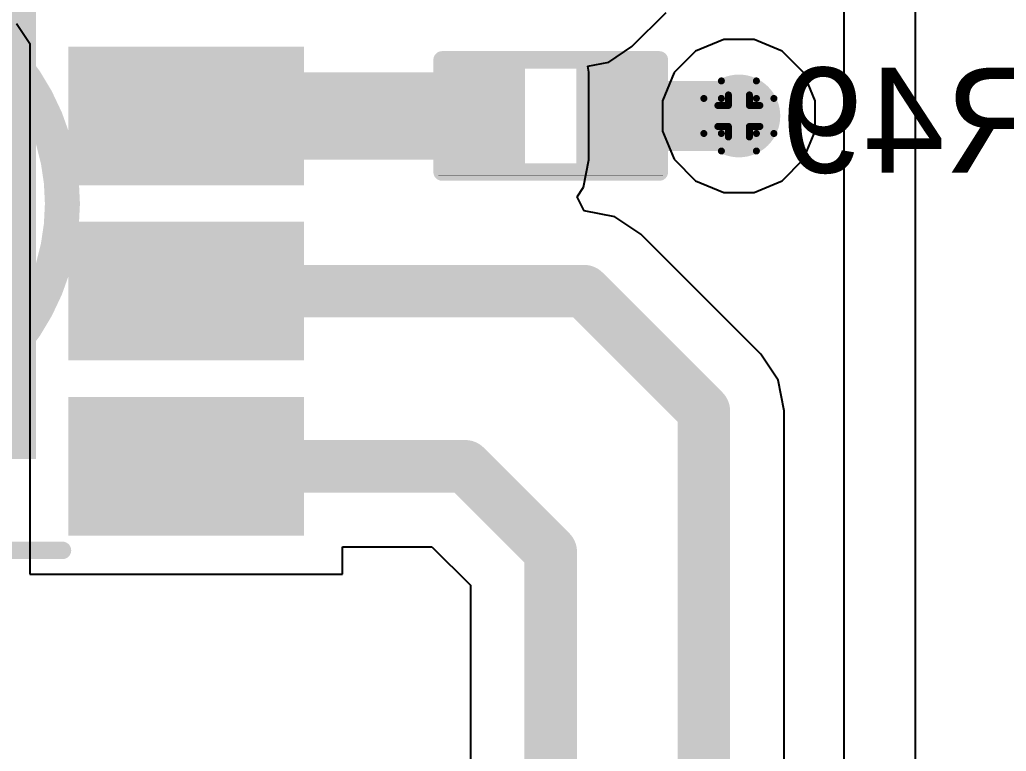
# Model space of a CAD drawing. Header units: inches. Extents: x 0 to 198, y 0 to 199.
# Drawn here: x 0.9147 to 1.1963, y 3.3031 to 3.5119 of the extents above; entities that cross this region are included whole.
import ezdxf

# ---------------------------------------------------------------- set-up
doc = ezdxf.new("R2010")
doc.units = ezdxf.units.IN
doc.header["$MEASUREMENT"] = 0
for name, color, linetype in [('Bottom Layer', 5, 'Continuous'), ('Bottom Overlay', 54, 'Continuous'), ('Bottom Paste', 16, 'Continuous'), ('Bottom Solder', 6, 'Continuous'), ('Drill Drawing', 1, 'Continuous'), ('Layer 1', 16, 'Continuous'), ('Layer 2', 76, 'Continuous'), ('Top Layer', 1, 'Continuous'), ('Top Overlay', 2, 'Continuous'), ('Via Holes', 16, 'Continuous')]:
    doc.layers.add(name, color=color, linetype=linetype)
doc.styles.add('Arial', font='', dxfattribs={"height": 0.2})
doc.styles.get('Arial').set_extended_font_data('Arial')

# ---------------------------------------------------------------- blocks, each defined once
blk = doc.blocks.new('BH_18650_B1BA002_19')
at = {"layer": 'Top Overlay'}
for points in [[(-0.09448, 1.095, 0.01, 0.01, 1), (-0.22048, 1.095, 0.01, 0.01, 1)], [(-0.09698, 1.095, 0.005, 0.005, 1), (-0.09198, 1.095, 0.005, 0.005, 1)]]:
    blk.add_lwpolyline(points, format="xyseb", close=True, dxfattribs=at)
blk = doc.blocks.new('8_SO_EP__B_44')
at = {"layer": 'Bottom Layer'}
for points in [[(-0.12795, 0.05921), (-0.12795, 0.09079), (-0.0687, 0.09079), (-0.0687, 0.05921)], [(0.0687, 0.05921), (0.0687, 0.09079), (0.12795, 0.09079), (0.12795, 0.05921)], [(-0.05144, -0.06894), (-0.05144, 0.06894), (0.05144, 0.06894), (0.05144, -0.06894)], [(-0.12795, 0.00921), (-0.12795, 0.04079), (-0.0687, 0.04079), (-0.0687, 0.00921)], [(0.0687, 0.00921), (0.0687, 0.04079), (0.12795, 0.04079), (0.12795, 0.00921)], [(-0.12795, -0.04079), (-0.12795, -0.00921), (-0.0687, -0.00921), (-0.0687, -0.04079)], [(0.0687, -0.04079), (0.0687, -0.00921), (0.12795, -0.00921), (0.12795, -0.04079)], [(-0.12795, -0.09079), (-0.12795, -0.05921), (-0.0687, -0.05921), (-0.0687, -0.09079)], [(0.0687, -0.09079), (0.0687, -0.05921), (0.12795, -0.05921), (0.12795, -0.09079)]]:
    blk.add_hatch(color=5, dxfattribs=at).paths.add_polyline_path(points)
at = {"layer": 'Bottom Paste'}
for points in [[(-0.12795, 0.05921), (-0.12795, 0.09079), (-0.0687, 0.09079), (-0.0687, 0.05921)], [(0.0687, 0.05921), (0.0687, 0.09079), (0.12795, 0.09079), (0.12795, 0.05921)], [(-0.05144, -0.06894), (-0.05144, 0.06894), (0.05144, 0.06894), (0.05144, -0.06894)], [(-0.12795, 0.00921), (-0.12795, 0.04079), (-0.0687, 0.04079), (-0.0687, 0.00921)], [(0.0687, 0.00921), (0.0687, 0.04079), (0.12795, 0.04079), (0.12795, 0.00921)], [(-0.12795, -0.04079), (-0.12795, -0.00921), (-0.0687, -0.00921), (-0.0687, -0.04079)], [(0.0687, -0.04079), (0.0687, -0.00921), (0.12795, -0.00921), (0.12795, -0.04079)], [(-0.12795, -0.09079), (-0.12795, -0.05921), (-0.0687, -0.05921), (-0.0687, -0.09079)], [(0.0687, -0.09079), (0.0687, -0.05921), (0.12795, -0.05921), (0.12795, -0.09079)]]:
    blk.add_hatch(color=16, dxfattribs=at).paths.add_polyline_path(points)
at = {"layer": 'Bottom Solder'}
for points in [[(-0.13195, 0.05521), (-0.13195, 0.09479), (-0.0647, 0.09479), (-0.0647, 0.05521)], [(0.0647, 0.05521), (0.0647, 0.09479), (0.13195, 0.09479), (0.13195, 0.05521)], [(-0.05544, -0.07294), (-0.05544, 0.07294), (0.05544, 0.07294), (0.05544, -0.07294)], [(-0.13195, 0.00521), (-0.13195, 0.04479), (-0.0647, 0.04479), (-0.0647, 0.00521)], [(0.0647, 0.00521), (0.0647, 0.04479), (0.13195, 0.04479), (0.13195, 0.00521)], [(-0.13195, -0.04479), (-0.13195, -0.00521), (-0.0647, -0.00521), (-0.0647, -0.04479)], [(0.0647, -0.04479), (0.0647, -0.00521), (0.13195, -0.00521), (0.13195, -0.04479)], [(-0.13195, -0.09479), (-0.13195, -0.05521), (-0.0647, -0.05521), (-0.0647, -0.09479)], [(0.0647, -0.09479), (0.0647, -0.05521), (0.13195, -0.05521), (0.13195, -0.09479)]]:
    blk.add_hatch(color=6, dxfattribs=at).paths.add_polyline_path(points)
at = {"layer": 'Bottom Overlay'}
for points in [[(0.062, 0.099, 0.005, 0.005, 0), (-0.063, 0.099, 0.005, 0.005, 0)], [(-0.134, -0.076, 0.005, 0.005, 0), (-0.139, -0.071, 0.005, 0.005, 0)], [(-0.139, -0.071, 0.005, 0.005, 0), (-0.139, -0.081, 0.005, 0.005, 0)], [(-0.134, -0.076, 0.005, 0.005, 0), (-0.139, -0.081, 0.005, 0.005, 0)], [(-0.075, -0.095, 0.005, 0.005, 0), (-0.075, -0.099, 0.005, 0.005, 0)], [(0.08, -0.095, 0.005, 0.005, 0), (0.08, -0.099, 0.005, 0.005, 0)], [(0.08, -0.099, 0.005, 0.005, 0), (-0.075, -0.099, 0.005, 0.005, 0)]]:
    blk.add_lwpolyline(points, format="xyseb", dxfattribs=at)
for points in [[(-0.06425, 0.099, 0.0025, 0.0025, 1), (-0.06175, 0.099, 0.0025, 0.0025, 1)], [(0.06075, 0.099, 0.0025, 0.0025, 1), (0.06325, 0.099, 0.0025, 0.0025, 1)], [(-0.14025, -0.071, 0.0025, 0.0025, 1), (-0.13775, -0.071, 0.0025, 0.0025, 1)], [(-0.14025, -0.071, 0.0025, 0.0025, 1), (-0.13775, -0.071, 0.0025, 0.0025, 1)], [(-0.13525, -0.076, 0.0025, 0.0025, 1), (-0.13275, -0.076, 0.0025, 0.0025, 1)], [(-0.13525, -0.076, 0.0025, 0.0025, 1), (-0.13275, -0.076, 0.0025, 0.0025, 1)], [(-0.14025, -0.081, 0.0025, 0.0025, 1), (-0.13775, -0.081, 0.0025, 0.0025, 1)], [(-0.14025, -0.081, 0.0025, 0.0025, 1), (-0.13775, -0.081, 0.0025, 0.0025, 1)], [(-0.07625, -0.095, 0.0025, 0.0025, 1), (-0.07375, -0.095, 0.0025, 0.0025, 1)], [(0.07875, -0.095, 0.0025, 0.0025, 1), (0.08125, -0.095, 0.0025, 0.0025, 1)], [(-0.07625, -0.099, 0.0025, 0.0025, 1), (-0.07375, -0.099, 0.0025, 0.0025, 1)], [(-0.07625, -0.099, 0.0025, 0.0025, 1), (-0.07375, -0.099, 0.0025, 0.0025, 1)], [(0.07875, -0.099, 0.0025, 0.0025, 1), (0.08125, -0.099, 0.0025, 0.0025, 1)], [(0.07875, -0.099, 0.0025, 0.0025, 1), (0.08125, -0.099, 0.0025, 0.0025, 1)]]:
    blk.add_lwpolyline(points, format="xyseb", close=True, dxfattribs=at)
blk = doc.blocks.new('R___0402_B_142')
at = {"layer": 'Bottom Layer'}
for points in [[(-0.0095, 0.0125), (-0.0095, -0.0125), (-0.0275, -0.0125), (-0.0275, 0.0125)], [(0.0275, 0.0125), (0.0275, -0.0125), (0.0095, -0.0125), (0.0095, 0.0125)]]:
    blk.add_hatch(color=5, dxfattribs=at).paths.add_polyline_path(points)
at = {"layer": 'Bottom Paste'}
for points in [[(-0.0095, 0.0125), (-0.0095, -0.0125), (-0.0275, -0.0125), (-0.0275, 0.0125)], [(0.0275, 0.0125), (0.0275, -0.0125), (0.0095, -0.0125), (0.0095, 0.0125)]]:
    blk.add_hatch(color=16, dxfattribs=at).paths.add_polyline_path(points)
at = {"layer": 'Bottom Solder'}
for points in [[(-0.00733, 0.01467), (-0.00733, -0.01466), (-0.02967, -0.01466), (-0.02967, 0.01467)], [(0.02967, 0.01467), (0.02967, -0.01466), (0.00733, -0.01466), (0.00733, 0.01467)]]:
    blk.add_hatch(color=6, dxfattribs=at).paths.add_polyline_path(points)
at = {"layer": 'Bottom Overlay'}
for points in [[(-0.031, 0.016, 0.005, 0.005, 0), (-0.031, -0.016, 0.005, 0.005, 0)], [(0.031, 0.016, 0.005, 0.005, 0), (-0.031, 0.016, 0.005, 0.005, 0)], [(0.032, 0.017, 0.000127, 0.000127, 0), (-0.032, 0.017, 0.000127, 0.000127, 0)], [(0.031, 0.016, 0.005, 0.005, 0), (0.031, -0.016, 0.005, 0.005, 0)], [(0.031, -0.016, 0.005, 0.005, 0), (-0.031, -0.016, 0.005, 0.005, 0)]]:
    blk.add_lwpolyline(points, format="xyseb", dxfattribs=at)
for points in [[(-0.03225, 0.016, 0.0025, 0.0025, 1), (-0.02975, 0.016, 0.0025, 0.0025, 1)], [(-0.03225, 0.016, 0.0025, 0.0025, 1), (-0.02975, 0.016, 0.0025, 0.0025, 1)], [(-0.03203, 0.017, 0.0000635, 0.0000635, 1), (-0.03197, 0.017, 0.0000635, 0.0000635, 1)], [(0.02975, 0.016, 0.0025, 0.0025, 1), (0.03225, 0.016, 0.0025, 0.0025, 1)], [(0.02975, 0.016, 0.0025, 0.0025, 1), (0.03225, 0.016, 0.0025, 0.0025, 1)], [(0.03197, 0.017, 0.0000635, 0.0000635, 1), (0.03203, 0.017, 0.0000635, 0.0000635, 1)], [(-0.03225, -0.016, 0.0025, 0.0025, 1), (-0.02975, -0.016, 0.0025, 0.0025, 1)], [(-0.03225, -0.016, 0.0025, 0.0025, 1), (-0.02975, -0.016, 0.0025, 0.0025, 1)], [(0.02975, -0.016, 0.0025, 0.0025, 1), (0.03225, -0.016, 0.0025, 0.0025, 1)], [(0.02975, -0.016, 0.0025, 0.0025, 1), (0.03225, -0.016, 0.0025, 0.0025, 1)]]:
    blk.add_lwpolyline(points, format="xyseb", close=True, dxfattribs=at)

msp = doc.modelspace()

# ---------------------------------------------------------------- hatches: boundary and pattern name
at = {"layer": 'Bottom Layer'}
msp.add_hatch(color=5, dxfattribs=at).paths.add_polyline_path([(0.96222, 3.47191), (1.05679, 3.47191), (1.05679, 3.49691), (0.96222, 3.49691)])
h = msp.add_hatch(color=5, dxfattribs=at)
edge = h.paths.add_edge_path()
edge.add_arc((1.12, 3.48441), 0.01181, 0, 360)
at = {"layer": 'Layer 1'}
h = msp.add_hatch(color=16, dxfattribs=at)
edge = h.paths.add_edge_path()
edge.add_arc((1.12, 3.48441), 0.01181, 0, 360)
at = {"layer": 'Layer 2'}
h = msp.add_hatch(color=76, dxfattribs=at)
edge = h.paths.add_edge_path()
edge.add_arc((1.12, 3.48441), 0.01181, 0, 360)
at = {"layer": 'Top Layer'}
h = msp.add_hatch(color=1, dxfattribs=at)
edge = h.paths.add_edge_path()
edge.add_arc((1.12, 3.48441), 0.01181, 0, 360)
at = {"layer": 'Via Holes'}
h = msp.add_hatch(color=7, dxfattribs=at)
edge = h.paths.add_edge_path()
edge.add_arc((1.12, 3.48441), 0.00591, 0, 360)

# ---------------------------------------------------------------- linework, layer by layer
at = {"layer": 'Bottom Layer'}
for p, q in [((1.08948, 3.50421), (1.09921, 3.51393)), ((0.91376, 3.51082), (0.9176, 3.50507)), ((0.9176, 3.50507), (0.9176, 3.45362)), ((1.08287, 3.49978), (1.08948, 3.50421)), ((1.07685, 3.49859), (1.08287, 3.49978)), ((1.07718, 3.49691), (1.07685, 3.49859)), ((1.07718, 3.47191), (1.07718, 3.49691)), ((1.07563, 3.46411), (1.07718, 3.47191)), ((1.07379, 3.46135), (1.07563, 3.46411)), ((1.07579, 3.45735), (1.07379, 3.46135)), ((1.08457, 3.45561), (1.07579, 3.45735)), ((1.09201, 3.45063), (1.08457, 3.45561)), ((0.9176, 3.45362), (0.9176, 3.40362)), ((1.12622, 3.41642), (1.09201, 3.45063)), ((1.13119, 3.40898), (1.12622, 3.41642)), ((1.13294, 3.4002), (1.13119, 3.40898)), ((0.9176, 3.40362), (0.9176, 3.35362)), ((1.13294, 2.21904), (1.13294, 3.4002)), ((1.00685, 3.35362), (1.00685, 3.36147)), ((1.00685, 3.36147), (1.03237, 3.36147)), ((1.03237, 3.36147), (1.04335, 3.3505)), ((0.9176, 3.35362), (1.00685, 3.35362)), ((1.04335, 3.3505), (1.04335, 3.23983))]:
    msp.add_line(p, q, dxfattribs=at)
for points in [[(1.09024, 3.4844, 0.02, 0.02, 0), (1.09025, 3.48441, 0.02, 0.02, 0)], [(1.09025, 3.48441, 0.02, 0.02, 0), (1.12, 3.48441, 0.02, 0.02, 0)], [(0.96222, 3.43441, 0.015, 0.015, 0), (1.07579, 3.43441, 0.015, 0.015, 0)], [(1.07579, 3.43441, 0.015, 0.015, 0), (1.11, 3.4002, 0.015, 0.015, 0)], [(1.11, 2.20954, 0.015, 0.015, 0), (1.11, 3.4002, 0.015, 0.015, 0)], [(0.96222, 3.38441, 0.015, 0.015, 0), (1.04188, 3.38441, 0.015, 0.015, 0)], [(1.04188, 3.38441, 0.015, 0.015, 0), (1.06629, 3.36, 0.015, 0.015, 0)], [(1.06629, 2.18936, 0.015, 0.015, 0), (1.06629, 3.36, 0.015, 0.015, 0)]]:
    msp.add_lwpolyline(points, format="xyseb", dxfattribs=at)
for points in [[(1.08524, 3.4844, 0.01, 0.01, 1), (1.09524, 3.4844, 0.01, 0.01, 1)], [(1.08525, 3.48441, 0.01, 0.01, 1), (1.09525, 3.48441, 0.01, 0.01, 1)], [(1.08525, 3.48441, 0.01, 0.01, 1), (1.09525, 3.48441, 0.01, 0.01, 1)], [(1.115, 3.48441, 0.01, 0.01, 1), (1.125, 3.48441, 0.01, 0.01, 1)], [(0.95847, 3.43441, 0.0075, 0.0075, 1), (0.96597, 3.43441, 0.0075, 0.0075, 1)], [(1.07204, 3.43441, 0.0075, 0.0075, 1), (1.07954, 3.43441, 0.0075, 0.0075, 1)], [(1.07204, 3.43441, 0.0075, 0.0075, 1), (1.07954, 3.43441, 0.0075, 0.0075, 1)], [(1.10625, 3.4002, 0.0075, 0.0075, 1), (1.11375, 3.4002, 0.0075, 0.0075, 1)], [(1.10625, 3.4002, 0.0075, 0.0075, 1), (1.11375, 3.4002, 0.0075, 0.0075, 1)], [(0.95847, 3.38441, 0.0075, 0.0075, 1), (0.96597, 3.38441, 0.0075, 0.0075, 1)], [(1.03813, 3.38441, 0.0075, 0.0075, 1), (1.04563, 3.38441, 0.0075, 0.0075, 1)], [(1.03813, 3.38441, 0.0075, 0.0075, 1), (1.04563, 3.38441, 0.0075, 0.0075, 1)], [(1.06254, 3.36, 0.0075, 0.0075, 1), (1.07004, 3.36, 0.0075, 0.0075, 1)], [(1.06254, 3.36, 0.0075, 0.0075, 1), (1.07004, 3.36, 0.0075, 0.0075, 1)]]:
    msp.add_lwpolyline(points, format="xyseb", close=True, dxfattribs=at)
at = {"layer": 'Drill Drawing'}
for points in [[(1.115, 3.48941, 0.002, 0.002, 0), (1.115, 3.49441, 0.002, 0.002, 0)], [(1.115, 3.49441, 0.002, 0.002, 0), (1.125, 3.49441, 0.002, 0.002, 0)], [(1.125, 3.48941, 0.002, 0.002, 0), (1.125, 3.49441, 0.002, 0.002, 0)], [(1.11, 3.47941, 0.002, 0.002, 0), (1.11, 3.48941, 0.002, 0.002, 0)], [(1.11, 3.48941, 0.002, 0.002, 0), (1.115, 3.48941, 0.002, 0.002, 0)], [(1.117, 3.48741, 0.002, 0.002, 0), (1.117, 3.49041, 0.002, 0.002, 0)], [(1.117, 3.49041, 0.002, 0.002, 0), (1.123, 3.49041, 0.002, 0.002, 0)], [(1.123, 3.48741, 0.002, 0.002, 0), (1.123, 3.49041, 0.002, 0.002, 0)], [(1.125, 3.48941, 0.002, 0.002, 0), (1.13, 3.48941, 0.002, 0.002, 0)], [(1.13, 3.47941, 0.002, 0.002, 0), (1.13, 3.48941, 0.002, 0.002, 0)], [(1.114, 3.48141, 0.002, 0.002, 0), (1.114, 3.48741, 0.002, 0.002, 0)], [(1.114, 3.48741, 0.002, 0.002, 0), (1.117, 3.48741, 0.002, 0.002, 0)], [(1.123, 3.48741, 0.002, 0.002, 0), (1.126, 3.48741, 0.002, 0.002, 0)], [(1.126, 3.48141, 0.002, 0.002, 0), (1.126, 3.48741, 0.002, 0.002, 0)], [(1.114, 3.48141, 0.002, 0.002, 0), (1.117, 3.48141, 0.002, 0.002, 0)], [(1.117, 3.47841, 0.002, 0.002, 0), (1.117, 3.48141, 0.002, 0.002, 0)], [(1.123, 3.48141, 0.002, 0.002, 0), (1.126, 3.48141, 0.002, 0.002, 0)], [(1.123, 3.47841, 0.002, 0.002, 0), (1.123, 3.48141, 0.002, 0.002, 0)], [(1.11, 3.47941, 0.002, 0.002, 0), (1.115, 3.47941, 0.002, 0.002, 0)], [(1.115, 3.47441, 0.002, 0.002, 0), (1.115, 3.47941, 0.002, 0.002, 0)], [(1.117, 3.47841, 0.002, 0.002, 0), (1.123, 3.47841, 0.002, 0.002, 0)], [(1.125, 3.47941, 0.002, 0.002, 0), (1.13, 3.47941, 0.002, 0.002, 0)], [(1.125, 3.47441, 0.002, 0.002, 0), (1.125, 3.47941, 0.002, 0.002, 0)], [(1.115, 3.47441, 0.002, 0.002, 0), (1.125, 3.47441, 0.002, 0.002, 0)]]:
    msp.add_lwpolyline(points, format="xyseb", dxfattribs=at)
for points in [[(1.1145, 3.49441, 0.001, 0.001, 1), (1.1155, 3.49441, 0.001, 0.001, 1)], [(1.1145, 3.49441, 0.001, 0.001, 1), (1.1155, 3.49441, 0.001, 0.001, 1)], [(1.1245, 3.49441, 0.001, 0.001, 1), (1.1255, 3.49441, 0.001, 0.001, 1)], [(1.1245, 3.49441, 0.001, 0.001, 1), (1.1255, 3.49441, 0.001, 0.001, 1)], [(1.1095, 3.48941, 0.001, 0.001, 1), (1.1105, 3.48941, 0.001, 0.001, 1)], [(1.1095, 3.48941, 0.001, 0.001, 1), (1.1105, 3.48941, 0.001, 0.001, 1)], [(1.1145, 3.48941, 0.001, 0.001, 1), (1.1155, 3.48941, 0.001, 0.001, 1)], [(1.1145, 3.48941, 0.001, 0.001, 1), (1.1155, 3.48941, 0.001, 0.001, 1)], [(1.1165, 3.49041, 0.001, 0.001, 1), (1.1175, 3.49041, 0.001, 0.001, 1)], [(1.1165, 3.49041, 0.001, 0.001, 1), (1.1175, 3.49041, 0.001, 0.001, 1)], [(1.1225, 3.49041, 0.001, 0.001, 1), (1.1235, 3.49041, 0.001, 0.001, 1)], [(1.1225, 3.49041, 0.001, 0.001, 1), (1.1235, 3.49041, 0.001, 0.001, 1)], [(1.1245, 3.48941, 0.001, 0.001, 1), (1.1255, 3.48941, 0.001, 0.001, 1)], [(1.1245, 3.48941, 0.001, 0.001, 1), (1.1255, 3.48941, 0.001, 0.001, 1)], [(1.1295, 3.48941, 0.001, 0.001, 1), (1.1305, 3.48941, 0.001, 0.001, 1)], [(1.1295, 3.48941, 0.001, 0.001, 1), (1.1305, 3.48941, 0.001, 0.001, 1)], [(1.1135, 3.48741, 0.001, 0.001, 1), (1.1145, 3.48741, 0.001, 0.001, 1)], [(1.1135, 3.48741, 0.001, 0.001, 1), (1.1145, 3.48741, 0.001, 0.001, 1)], [(1.1165, 3.48741, 0.001, 0.001, 1), (1.1175, 3.48741, 0.001, 0.001, 1)], [(1.1165, 3.48741, 0.001, 0.001, 1), (1.1175, 3.48741, 0.001, 0.001, 1)], [(1.1225, 3.48741, 0.001, 0.001, 1), (1.1235, 3.48741, 0.001, 0.001, 1)], [(1.1225, 3.48741, 0.001, 0.001, 1), (1.1235, 3.48741, 0.001, 0.001, 1)], [(1.1255, 3.48741, 0.001, 0.001, 1), (1.1265, 3.48741, 0.001, 0.001, 1)], [(1.1255, 3.48741, 0.001, 0.001, 1), (1.1265, 3.48741, 0.001, 0.001, 1)], [(1.1135, 3.48141, 0.001, 0.001, 1), (1.1145, 3.48141, 0.001, 0.001, 1)], [(1.1135, 3.48141, 0.001, 0.001, 1), (1.1145, 3.48141, 0.001, 0.001, 1)], [(1.1165, 3.48141, 0.001, 0.001, 1), (1.1175, 3.48141, 0.001, 0.001, 1)], [(1.1165, 3.48141, 0.001, 0.001, 1), (1.1175, 3.48141, 0.001, 0.001, 1)], [(1.1225, 3.48141, 0.001, 0.001, 1), (1.1235, 3.48141, 0.001, 0.001, 1)], [(1.1225, 3.48141, 0.001, 0.001, 1), (1.1235, 3.48141, 0.001, 0.001, 1)], [(1.1255, 3.48141, 0.001, 0.001, 1), (1.1265, 3.48141, 0.001, 0.001, 1)], [(1.1255, 3.48141, 0.001, 0.001, 1), (1.1265, 3.48141, 0.001, 0.001, 1)], [(1.1095, 3.47941, 0.001, 0.001, 1), (1.1105, 3.47941, 0.001, 0.001, 1)], [(1.1095, 3.47941, 0.001, 0.001, 1), (1.1105, 3.47941, 0.001, 0.001, 1)], [(1.1145, 3.47941, 0.001, 0.001, 1), (1.1155, 3.47941, 0.001, 0.001, 1)], [(1.1145, 3.47941, 0.001, 0.001, 1), (1.1155, 3.47941, 0.001, 0.001, 1)], [(1.1165, 3.47841, 0.001, 0.001, 1), (1.1175, 3.47841, 0.001, 0.001, 1)], [(1.1165, 3.47841, 0.001, 0.001, 1), (1.1175, 3.47841, 0.001, 0.001, 1)], [(1.1225, 3.47841, 0.001, 0.001, 1), (1.1235, 3.47841, 0.001, 0.001, 1)], [(1.1225, 3.47841, 0.001, 0.001, 1), (1.1235, 3.47841, 0.001, 0.001, 1)], [(1.1245, 3.47941, 0.001, 0.001, 1), (1.1255, 3.47941, 0.001, 0.001, 1)], [(1.1245, 3.47941, 0.001, 0.001, 1), (1.1255, 3.47941, 0.001, 0.001, 1)], [(1.1295, 3.47941, 0.001, 0.001, 1), (1.1305, 3.47941, 0.001, 0.001, 1)], [(1.1295, 3.47941, 0.001, 0.001, 1), (1.1305, 3.47941, 0.001, 0.001, 1)], [(1.1145, 3.47441, 0.001, 0.001, 1), (1.1155, 3.47441, 0.001, 0.001, 1)], [(1.1145, 3.47441, 0.001, 0.001, 1), (1.1155, 3.47441, 0.001, 0.001, 1)], [(1.1245, 3.47441, 0.001, 0.001, 1), (1.1255, 3.47441, 0.001, 0.001, 1)], [(1.1245, 3.47441, 0.001, 0.001, 1), (1.1255, 3.47441, 0.001, 0.001, 1)]]:
    msp.add_lwpolyline(points, format="xyseb", close=True, dxfattribs=at)
at = {"layer": 'Layer 2'}
for p, q in [((1.15, 3.66799), (1.15, 2.46023)), ((1.17039, 2.465), (1.17039, 3.66799)), ((1.11566, 3.50622), (1.10765, 3.5029)), ((1.12434, 3.50622), (1.11566, 3.50622)), ((1.13235, 3.5029), (1.12434, 3.50622)), ((1.10765, 3.5029), (1.10151, 3.49677)), ((1.13849, 3.49677), (1.13235, 3.5029)), ((1.10151, 3.49677), (1.09819, 3.48875)), ((1.14181, 3.48875), (1.13849, 3.49677)), ((1.09819, 3.48875), (1.09819, 3.48007)), ((1.14181, 3.48007), (1.14181, 3.48875)), ((1.09819, 3.48007), (1.10151, 3.47206)), ((1.13849, 3.47206), (1.14181, 3.48007)), ((1.10151, 3.47206), (1.10765, 3.46592)), ((1.13235, 3.46592), (1.13849, 3.47206)), ((1.10765, 3.46592), (1.11566, 3.4626)), ((1.12434, 3.4626), (1.13235, 3.46592)), ((1.11566, 3.4626), (1.12434, 3.4626))]:
    msp.add_line(p, q, dxfattribs=at)

# ---------------------------------------------------------------- block references
msp.add_blockref('BH_18650_B1BA002_19', (1.02138, 2.36441))
at = {"rotation": 180}
for name, p in [('8_SO_EP__B_44', (0.8639, 3.45941)), ('R___0402_B_142', (1.06629, 3.48441))]:
    msp.add_blockref(name, p, dxfattribs=at)

# ---------------------------------------------------------------- texts
at = {"layer": 'Bottom Overlay', "style": 'Arial', "text_generation_flag": 2}
msp.add_text('R49', height=0.03, dxfattribs=at).set_placement((1.20903, 3.46821))

doc.saveas('drawing.dxf')
